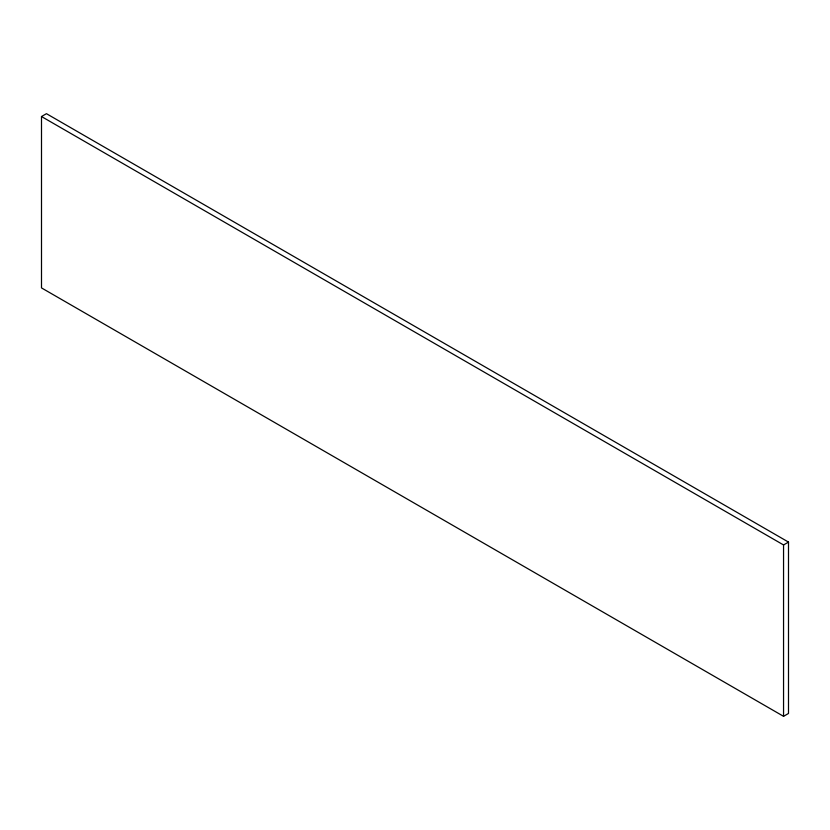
<?xml version="1.0" encoding="UTF-8"?>
<svg xmlns="http://www.w3.org/2000/svg" width="830" height="830" viewBox="0 0 830 830"><rect width="100%" height="100%" fill="white"/><g stroke="black" fill="none" stroke-linecap="round" stroke-linejoin="round"><path stroke-width="1.25" d="M41.5 116.532L46.449 113.679L788.5 542.094L788.5 713.468L783.551 716.321L41.5 287.906L41.5 116.532L783.551 544.957L788.5 542.094M783.551 544.957L783.551 716.321"/></g></svg>
